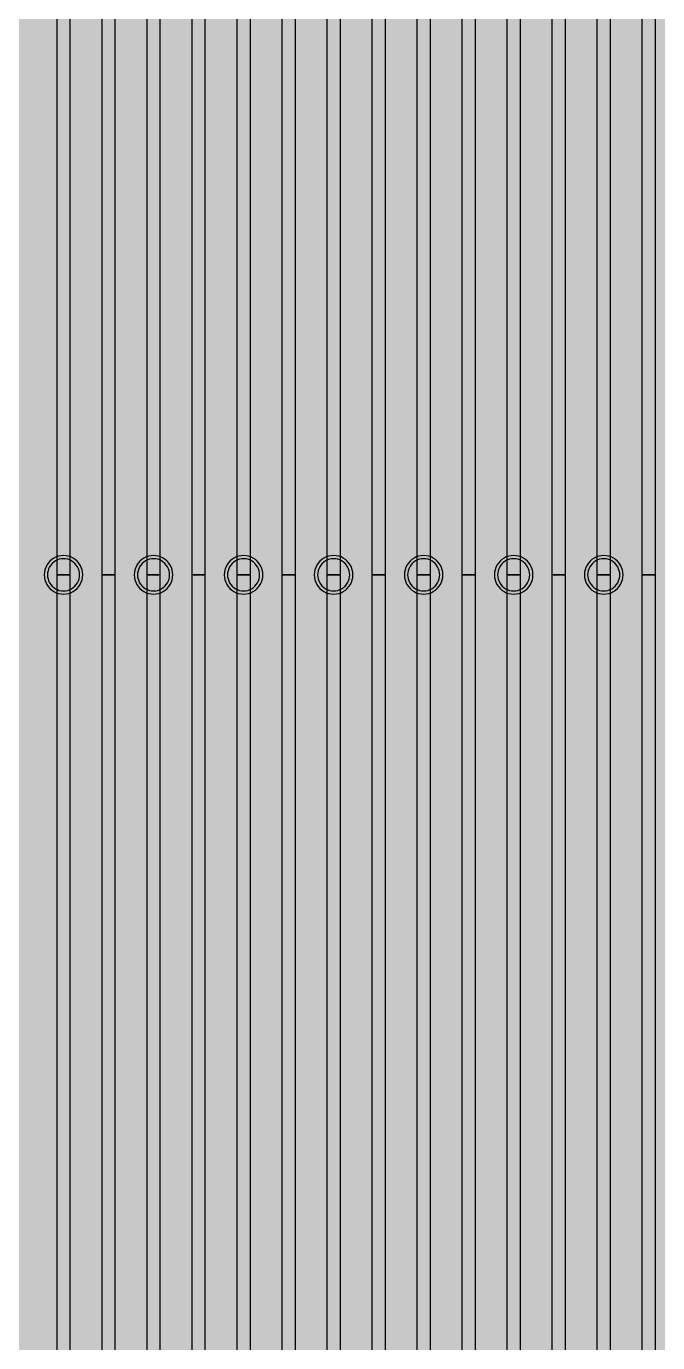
# Model space of a CAD drawing. Header units: metres. Extents: x -7231 to 10969, y -37556 to 1873.
# Drawn here: x 2657.7 to 2755.9, y -16751.3 to -16546.6 of the extents above; entities that cross this region are included whole.
import ezdxf

# ---------------------------------------------------------------- set-up
doc = ezdxf.new("R2010")
doc.units = ezdxf.units.M
for name, color, linetype in [('Metal1', 4, 'CONTINUOUS'), ('Metal2', 3, 'CONTINUOUS'), ('Polyimide', 7, 'CONTINUOUS')]:
    doc.layers.add(name, color=color, linetype=linetype)

msp = doc.modelspace()

# ---------------------------------------------------------------- hatches: boundary and pattern name
at = {"layer": 'Polyimide'}
msp.add_hatch(color=7, dxfattribs=at).paths.add_polyline_path([(4065.69, -468), (4066.67, -501.99), (4068.51, -535.99), (4071.41, -569.99), (4075.54, -603.99), (4081.04, -637.99), (4088.01, -671.99), (4096.52, -705.98), (4106.62, -739.98), (4118.33, -773.98), (4131.63, -807.98), (4146.49, -841.98), (4162.87, -875.98), (4180.68, -909.97), (4199.83, -943.97), (4220.22, -977.97), (4241.73, -1011.97), (4264.21, -1045.97), (4287.52, -1079.96), (4311.51, -1113.96), (4336.01, -1147.96), (4360.86, -1181.96), (4385.88, -1215.96), (4410.89, -1249.96), (4435.74, -1283.95), (4460.24, -1317.95), (4484.23, -1351.95), (4507.54, -1385.95), (4530.02, -1419.95), (4551.53, -1453.94), (4571.92, -1487.94), (4591.07, -1521.94), (4608.88, -1555.94), (4625.26, -1589.94), (4640.12, -1623.94), (4653.42, -1657.93), (4665.13, -1691.93), (4675.23, -1725.93), (4683.74, -1759.93), (4690.71, -1793.93), (4696.21, -1827.93), (4700.34, -1861.92), (4703.24, -1895.92), (4705.08, -1929.92), (4706.06, -1963.92), (4706.44, -1997.92), (4706.5, -2031.91), (4706.5, -4793.02), (4709.95, -4838.39), (4720.22, -4882.71), (4737.08, -4924.98), (4760.13, -4964.2), (4788.85, -4999.49), (4822.58, -5030.03), (4860.53, -5055.12), (4901.85, -5074.18), (4901.85, -5074.18), (4970.68, -5105.23), (5034.7, -5145.26), (5092.76, -5193.54), (5143.8, -5249.19), (5186.89, -5311.2), (5221.24, -5378.44), (5246.23, -5449.69), (5261.41, -5523.66), (5266.5, -5599), (5261.41, -5674.34), (5246.23, -5748.31), (5221.24, -5819.56), (5186.89, -5886.8), (5143.8, -5948.81), (5092.76, -6004.46), (5034.7, -6052.74), (4970.68, -6092.77), (4901.85, -6123.82), (4860.53, -6142.88), (4822.58, -6167.97), (4788.85, -6198.51), (4760.13, -6233.8), (4737.08, -6273.02), (4720.22, -6315.29), (4709.95, -6359.61), (4706.5, -6404.98), (4706.5, -9221.52), (4709.95, -9266.88), (4720.22, -9311.21), (4737.08, -9353.47), (4760.13, -9392.7), (4788.85, -9427.98), (4822.58, -9458.52), (4860.53, -9483.61), (4901.85, -9502.67), (4970.68, -9533.72), (5034.7, -9573.75), (5092.76, -9622.03), (5143.8, -9677.68), (5186.89, -9739.69), (5221.24, -9806.94), (5246.23, -9878.19), (5261.41, -9952.16), (5266.5, -10027.49), (5261.41, -10102.83), (5246.23, -10176.8), (5221.24, -10248.05), (5186.89, -10315.3), (5143.8, -10377.31), (5092.76, -10432.96), (5034.7, -10481.24), (4970.68, -10521.27), (4901.85, -10552.32), (4860.53, -10571.38), (4822.58, -10596.46), (4788.85, -10627), (4760.13, -10662.29), (4737.08, -10701.52), (4720.22, -10743.78), (4709.95, -10788.1), (4706.5, -10833.47), (4706.5, -13650.01), (4709.95, -13695.38), (4720.22, -13739.7), (4737.08, -13781.96), (4760.13, -13821.19), (4788.85, -13856.48), (4822.58, -13887.02), (4860.53, -13912.11), (4901.85, -13931.17), (4970.68, -13962.22), (5034.7, -14002.25), (5092.76, -14050.53), (5143.8, -14106.18), (5186.89, -14168.19), (5221.24, -14235.43), (5246.23, -14306.68), (5261.41, -14380.65), (5266.5, -14455.99), (5261.41, -14531.33), (5246.23, -14605.29), (5221.24, -14676.55), (5186.89, -14743.79), (5143.8, -14805.8), (5092.76, -14861.45), (5034.7, -14909.73), (4970.68, -14949.76), (4901.85, -14980.81), (4860.53, -14999.87), (4822.58, -15024.96), (4788.85, -15055.5), (4760.13, -15090.79), (4737.08, -15130.01), (4720.22, -15172.27), (4709.95, -15216.6), (4706.5, -15261.97), (4706.5, -15455.99), (4720.95, -15750.04), (4764.14, -16041.26), (4835.68, -16326.84), (4934.86, -16604.04), (5060.74, -16870.18), (5212.09, -17122.7), (5387.47, -17359.17), (5585.18, -17577.31), (5803.32, -17775.02), (6039.79, -17950.4), (6292.31, -18101.75), (6558.45, -18227.63), (6835.65, -18326.81), (7121.23, -18398.34), (7412.45, -18441.54), (7706.5, -18455.99), (9969.01, -18455.99), (10047.42, -18459.84), (10125.08, -18471.36), (10201.23, -18490.44), (10275.15, -18516.89), (10346.12, -18550.45), (10413.46, -18590.81), (10476.52, -18637.58), (10534.69, -18690.3), (10587.41, -18748.47), (10634.18, -18811.53), (10674.54, -18878.87), (10708.11, -18949.84), (10734.56, -19023.76), (10753.63, -19099.92), (10765.15, -19177.58), (10769.01, -19255.99), (10769.01, -20895.8), (10730.24, -20951.41), (10694.6, -21009.08), (10662.21, -21068.63), (10633.17, -21129.89), (10607.55, -21192.66), (10585.45, -21256.74), (10566.93, -21321.96), (10552.05, -21388.09), (10540.84, -21454.95), (10533.35, -21522.33), (10529.6, -21590.02), (10529.6, -21657.81), (10533.35, -21725.5), (10540.84, -21792.87), (10552.05, -21859.73), (10566.93, -21925.87), (10585.45, -21991.08), (10607.55, -22055.17), (10633.17, -22117.94), (10662.21, -22179.19), (10694.6, -22238.74), (10730.24, -22296.41), (10769.01, -22352.03), (10769.01, -32454.24), (10728.74, -32510.49), (10691.72, -32568.92), (10658.05, -32629.35), (10627.85, -32691.58), (10601.2, -32755.42), (10578.21, -32820.67), (10558.93, -32887.1), (10543.44, -32954.52), (10531.77, -33022.71), (10523.97, -33091.44), (10520.07, -33160.51), (10520.07, -33229.69), (10523.97, -33298.75), (10531.77, -33367.49), (10543.44, -33435.67), (10558.93, -33503.09), (10578.21, -33569.53), (10601.2, -33634.77), (10627.85, -33698.61), (10658.05, -33760.85), (10691.72, -33821.28), (10728.74, -33879.71), (10769.01, -33935.96), (10769.01, -36556), (10765.15, -36634.41), (10753.63, -36712.07), (10734.56, -36788.23), (10708.11, -36862.15), (10674.54, -36933.12), (10634.18, -37000.46), (10587.41, -37063.51), (10534.69, -37121.69), (10476.52, -37174.41), (10413.46, -37221.18), (10346.12, -37261.54), (10275.15, -37295.1), (10201.23, -37321.55), (10125.08, -37340.63), (10047.42, -37352.15), (9969.01, -37356), (-6231.01, -37356), (-6309.42, -37352.15), (-6387.08, -37340.63), (-6463.23, -37321.55), (-6537.15, -37295.1), (-6608.12, -37261.54), (-6675.46, -37221.18), (-6738.52, -37174.41), (-6796.69, -37121.69), (-6849.41, -37063.51), (-6896.18, -37000.46), (-6936.54, -36933.12), (-6970.11, -36862.15), (-6996.56, -36788.23), (-7015.63, -36712.07), (-7027.15, -36634.41), (-7031.01, -36556), (-7031.01, -33936), (-6990.74, -33879.75), (-6953.7, -33821.31), (-6920.03, -33760.88), (-6889.82, -33698.64), (-6863.18, -33634.8), (-6840.18, -33569.55), (-6820.9, -33503.11), (-6805.4, -33435.69), (-6793.74, -33367.49), (-6785.94, -33298.75), (-6782.03, -33229.68), (-6782.03, -33160.5), (-6785.94, -33091.43), (-6793.74, -33022.69), (-6805.4, -32954.5), (-6820.9, -32887.07), (-6840.18, -32820.63), (-6863.18, -32755.39), (-6889.82, -32691.54), (-6920.03, -32629.3), (-6953.7, -32568.87), (-6990.74, -32510.43), (-7031.01, -32454.18), (-7031.01, -22364.83), (-6990.74, -22308.58), (-6953.7, -22250.14), (-6920.03, -22189.71), (-6889.82, -22127.47), (-6863.18, -22063.62), (-6840.18, -21998.38), (-6820.9, -21931.94), (-6805.4, -21864.51), (-6793.74, -21796.32), (-6785.94, -21727.58), (-6782.03, -21658.51), (-6782.03, -21589.33), (-6785.94, -21520.26), (-6793.74, -21451.52), (-6805.4, -21383.32), (-6820.9, -21315.9), (-6840.18, -21249.46), (-6863.18, -21184.21), (-6889.82, -21120.37), (-6920.03, -21058.13), (-6953.7, -20997.7), (-6990.74, -20939.26), (-7031.01, -20883.01), (-7031.01, -19255.99), (-7027.15, -19177.58), (-7015.63, -19099.92), (-6996.56, -19023.76), (-6970.11, -18949.84), (-6936.54, -18878.87), (-6896.18, -18811.53), (-6849.41, -18748.47), (-6796.69, -18690.3), (-6738.52, -18637.58), (-6675.46, -18590.81), (-6608.12, -18550.45), (-6537.15, -18516.89), (-6463.23, -18490.44), (-6387.08, -18471.36), (-6309.42, -18459.84), (-6231.01, -18455.99), (-3968.5, -18455.99), (-3674.45, -18441.54), (-3383.23, -18398.34), (-3097.65, -18326.81), (-2820.45, -18227.63), (-2554.31, -18101.75), (-2301.79, -17950.4), (-2065.32, -17775.02), (-1847.18, -17577.31), (-1649.47, -17359.17), (-1474.09, -17122.7), (-1322.74, -16870.18), (-1196.86, -16604.04), (-1097.68, -16326.84), (-1026.14, -16041.26), (-982.95, -15750.04), (-968.5, -15455.99), (-968.5, -15261.97), (-971.95, -15216.6), (-982.22, -15172.27), (-999.08, -15130.01), (-1022.13, -15090.79), (-1050.85, -15055.5), (-1084.58, -15024.96), (-1122.53, -14999.87), (-1163.85, -14980.81), (-1232.68, -14949.76), (-1296.7, -14909.73), (-1354.76, -14861.45), (-1405.8, -14805.8), (-1448.89, -14743.79), (-1483.24, -14676.55), (-1508.23, -14605.29), (-1523.41, -14531.33), (-1528.5, -14455.99), (-1523.41, -14380.65), (-1508.23, -14306.68), (-1483.24, -14235.43), (-1448.89, -14168.19), (-1405.8, -14106.18), (-1354.76, -14050.53), (-1296.7, -14002.25), (-1232.68, -13962.22), (-1163.85, -13931.17), (-1122.53, -13912.11), (-1084.58, -13887.02), (-1050.85, -13856.48), (-1022.13, -13821.19), (-999.08, -13781.96), (-982.22, -13739.7), (-971.95, -13695.38), (-968.5, -13650.01), (-968.5, -12309.64), (-971.95, -12264.27), (-982.22, -12219.94), (-999.08, -12177.68), (-1022.13, -12138.46), (-1050.85, -12103.17), (-1084.58, -12072.63), (-1122.53, -12047.54), (-1163.85, -12028.48), (-1232.68, -11997.43), (-1296.7, -11957.4), (-1354.76, -11909.12), (-1405.8, -11853.47), (-1448.89, -11791.46), (-1483.24, -11724.22), (-1508.23, -11652.96), (-1523.41, -11579), (-1528.5, -11503.66), (-1523.41, -11428.32), (-1508.23, -11354.35), (-1483.24, -11283.1), (-1448.89, -11215.86), (-1405.8, -11153.85), (-1354.76, -11098.2), (-1296.7, -11049.92), (-1232.68, -11009.89), (-1163.85, -10978.84), (-1122.53, -10959.78), (-1084.58, -10934.69), (-1050.85, -10904.15), (-1022.13, -10868.86), (-999.08, -10829.63), (-982.22, -10787.37), (-971.95, -10743.05), (-968.5, -10697.68), (-968.5, -9357.31), (-971.95, -9311.94), (-982.22, -9267.62), (-999.08, -9225.35), (-1022.13, -9186.13), (-1050.85, -9150.84), (-1084.58, -9120.3), (-1122.53, -9095.21), (-1163.85, -9076.15), (-1163.85, -9076.15), (-1232.68, -9045.1), (-1296.7, -9005.07), (-1354.76, -8956.79), (-1405.8, -8901.14), (-1448.89, -8839.13), (-1483.24, -8771.89), (-1508.23, -8700.64), (-1523.41, -8626.67), (-1528.5, -8551.33), (-1523.41, -8475.99), (-1508.23, -8402.02), (-1483.24, -8330.77), (-1448.89, -8263.53), (-1405.8, -8201.52), (-1354.76, -8145.87), (-1296.7, -8097.59), (-1232.68, -8057.56), (-1163.85, -8026.51), (-1163.85, -8026.51), (-1122.53, -8007.45), (-1084.58, -7982.36), (-1050.85, -7951.82), (-1022.13, -7916.53), (-999.08, -7877.31), (-982.22, -7835.04), (-971.95, -7790.72), (-968.5, -7745.35), (-968.5, -6404.98), (-971.95, -6359.61), (-982.22, -6315.29), (-999.08, -6273.02), (-1022.13, -6233.8), (-1050.85, -6198.51), (-1084.58, -6167.97), (-1122.53, -6142.88), (-1163.85, -6123.82), (-1163.85, -6123.82), (-1232.68, -6092.77), (-1296.7, -6052.74), (-1354.76, -6004.46), (-1405.8, -5948.81), (-1448.89, -5886.8), (-1483.24, -5819.56), (-1508.23, -5748.31), (-1523.41, -5674.34), (-1528.5, -5599), (-1523.41, -5523.66), (-1508.23, -5449.69), (-1483.24, -5378.44), (-1448.89, -5311.2), (-1405.8, -5249.19), (-1354.76, -5193.54), (-1296.7, -5145.26), (-1232.68, -5105.23), (-1163.85, -5074.18), (-1163.85, -5074.18), (-1122.53, -5055.12), (-1084.58, -5030.03), (-1050.85, -4999.49), (-1022.13, -4964.2), (-999.08, -4924.98), (-982.22, -4882.71), (-971.95, -4838.39), (-968.5, -4793.02), (-968.5, -2031.91), (-968.44, -1997.92), (-968.06, -1963.92), (-967.05, -1929.92), (-965.18, -1895.92), (-962.22, -1861.92), (-958.01, -1827.93), (-952.41, -1793.93), (-945.31, -1759.93), (-936.64, -1725.93), (-926.35, -1691.93), (-914.43, -1657.93), (-900.88, -1623.94), (-885.74, -1589.94), (-869.05, -1555.94), (-850.91, -1521.94), (-831.4, -1487.94), (-810.63, -1453.94), (-788.72, -1419.95), (-765.82, -1385.95), (-742.07, -1351.95), (-717.63, -1317.95), (-692.67, -1283.95), (-667.36, -1249.96), (-641.88, -1215.96), (-616.39, -1181.96), (-591.08, -1147.96), (-566.12, -1113.96), (-541.68, -1079.96), (-517.93, -1045.97), (-495.03, -1011.97), (-473.12, -977.97), (-452.35, -943.97), (-432.84, -909.97), (-414.7, -875.98), (-398.01, -841.98), (-382.87, -807.98), (-369.32, -773.98), (-357.4, -739.98), (-347.11, -705.98), (-338.44, -671.99), (-331.34, -637.99), (-325.74, -603.99), (-321.53, -569.99), (-318.57, -535.99), (-316.7, -501.99), (-315.69, -468), (-315.31, -434), (-315.25, -400), (-315.25, 401), (-315.25, 451), (-315.25, 1644), (-270.25, 1644), (-270.03, 1637.13), (-269.35, 1630.29), (-268.23, 1623.52), (-266.67, 1616.82), (-264.68, 1610.25), (-262.26, 1603.82), (-259.42, 1597.56), (-256.18, 1591.5), (-252.55, 1585.67), (-248.55, 1580.08), (-244.19, 1574.77), (-239.5, 1569.75), (-234.48, 1565.06), (-229.17, 1560.7), (-223.58, 1556.7), (-217.75, 1553.07), (-211.69, 1549.83), (-205.43, 1546.99), (-199, 1544.57), (-192.43, 1542.58), (-185.73, 1541.02), (-178.96, 1539.9), (-172.12, 1539.22), (-165.25, 1539), (-158.38, 1539.22), (-151.54, 1539.9), (-144.77, 1541.02), (-138.07, 1542.58), (-131.5, 1544.57), (-125.07, 1546.99), (-118.81, 1549.83), (-112.75, 1553.07), (-106.92, 1556.7), (-101.33, 1560.7), (-96.02, 1565.06), (-91, 1569.75), (-86.31, 1574.77), (-81.95, 1580.08), (-77.95, 1585.67), (-74.32, 1591.5), (-71.08, 1597.56), (-68.24, 1603.82), (-65.82, 1610.25), (-63.83, 1616.82), (-62.27, 1623.52), (-61.15, 1630.29), (-60.47, 1637.13), (-60.25, 1644), (1853, 1644), (1853, 1573), (3815.25, 1573), (3815.46, 1579.54), (3816.11, 1586.05), (3817.17, 1592.51), (3818.66, 1598.88), (3820.56, 1605.14), (3822.86, 1611.27), (3825.56, 1617.23), (3828.65, 1623), (3832.1, 1628.56), (3835.91, 1633.88), (3840.07, 1638.93), (3844.54, 1643.71), (3849.32, 1648.18), (3854.37, 1652.34), (3859.69, 1656.15), (3865.25, 1659.6), (3871.02, 1662.69), (3876.98, 1665.39), (3883.11, 1667.69), (3889.37, 1669.59), (3895.74, 1671.08), (3902.2, 1672.14), (3908.71, 1672.79), (3915.25, 1673), (3921.79, 1672.79), (3928.3, 1672.14), (3934.76, 1671.08), (3941.13, 1669.59), (3947.39, 1667.69), (3953.52, 1665.39), (3959.48, 1662.69), (3965.25, 1659.6), (3970.81, 1656.15), (3976.13, 1652.34), (3981.18, 1648.18), (3985.96, 1643.71), (3990.43, 1638.93), (3994.59, 1633.88), (3998.4, 1628.56), (4001.85, 1623), (4004.94, 1617.23), (4007.64, 1611.27), (4009.94, 1605.14), (4011.84, 1598.88), (4013.33, 1592.51), (4014.39, 1586.05), (4015.04, 1579.54), (4015.25, 1573), (4065.25, 1573), (4065.25, 451), (4065.25, 401), (4065.25, -400), (4065.31, -434), (4065.69, -468)])

# ---------------------------------------------------------------- linework, layer by layer
at = {"layer": 'Metal1'}
for points in [[(2664.5, -2031.79), (2664.5, -16631.91), (2662.5, -16631.91), (2662.5, -2032.04)], [(2671.5, -2031.79), (2671.5, -16631.91), (2669.5, -16631.91), (2669.5, -2032.04)], [(2678.5, -2031.79), (2678.5, -16631.91), (2676.5, -16631.91), (2676.5, -2032.04)], [(2685.5, -2031.79), (2685.5, -16631.91), (2683.5, -16631.91), (2683.5, -2032.04)], [(2692.5, -2031.79), (2692.5, -16631.91), (2690.5, -16631.91), (2690.5, -2032.04)], [(2699.5, -2031.79), (2699.5, -16631.91), (2697.5, -16631.91), (2697.5, -2032.04)], [(2706.5, -2031.79), (2706.5, -16631.91), (2704.5, -16631.91), (2704.5, -2032.04)], [(2713.5, -2031.79), (2713.5, -16631.91), (2711.5, -16631.91), (2711.5, -2032.04)], [(2720.5, -2031.79), (2720.5, -16631.91), (2718.5, -16631.91), (2718.5, -2032.04)], [(2727.5, -2031.79), (2727.5, -16631.91), (2725.5, -16631.91), (2725.5, -2032.04)], [(2734.5, -2031.79), (2734.5, -16631.91), (2732.5, -16631.91), (2732.5, -2032.04)], [(2741.5, -2031.78), (2741.5, -16631.91), (2739.5, -16631.91), (2739.5, -2032.04)], [(2748.5, -2031.78), (2748.5, -16631.91), (2746.5, -16631.91), (2746.5, -2032.05)], [(2755.5, -2031.78), (2755.5, -16631.91), (2753.5, -16631.91), (2753.5, -2032.05)], [(2618.6, -17789.11), (2625.88, -17766.61), (2633.16, -17744.11), (2640.44, -17721.61), (2647.71, -17699.11), (2654.99, -17676.61), (2662.27, -17654.11), (2666.61, -17640.68), (2669.5, -17622.38), (2669.5, -16631.91), (2671.5, -16631.91), (2671.5, -17622.53), (2668.56, -17641.15), (2664.17, -17654.72), (2656.89, -17677.22), (2649.62, -17699.72), (2642.34, -17722.23), (2635.06, -17744.73), (2627.78, -17767.23), (2620.5, -17789.73)], [(2631.71, -17789.11), (2639.12, -17766.61), (2646.52, -17744.11), (2653.93, -17721.6), (2661.33, -17699.1), (2668.74, -17676.6), (2676.14, -17654.1), (2680.56, -17640.68), (2683.5, -17622.36), (2683.5, -16631.91), (2685.5, -16631.91), (2685.5, -17622.52), (2682.51, -17641.15), (2678.04, -17654.73), (2670.64, -17677.23), (2663.23, -17699.73), (2655.83, -17722.23), (2648.42, -17744.73), (2641.02, -17767.23), (2633.61, -17789.73)], [(2644.82, -17789.1), (2652.36, -17766.6), (2659.89, -17744.1), (2667.42, -17721.6), (2674.95, -17699.1), (2682.49, -17676.6), (2690.02, -17654.1), (2694.51, -17640.67), (2697.5, -17622.34), (2697.5, -16631.91), (2699.5, -16631.91), (2699.5, -17622.5), (2696.46, -17641.16), (2691.92, -17654.73), (2684.38, -17677.23), (2676.85, -17699.73), (2669.32, -17722.23), (2661.79, -17744.74), (2654.25, -17767.24), (2646.72, -17789.74)], [(2657.94, -17789.1), (2665.6, -17766.6), (2673.25, -17744.1), (2680.91, -17721.6), (2688.57, -17699.09), (2696.23, -17676.59), (2703.89, -17654.09), (2708.46, -17640.67), (2711.5, -17622.32), (2711.5, -16631.91), (2713.5, -16631.91), (2713.5, -17622.49), (2710.41, -17641.16), (2705.79, -17654.74), (2698.13, -17677.24), (2690.47, -17699.74), (2682.81, -17722.24), (2675.15, -17744.74), (2667.49, -17767.24), (2659.83, -17789.74)], [(2671.05, -17789.09), (2678.83, -17766.59), (2686.62, -17744.09), (2694.41, -17721.59), (2702.19, -17699.09), (2709.98, -17676.59), (2717.77, -17654.09), (2722.41, -17640.67), (2725.5, -17622.31), (2725.5, -16631.91), (2727.5, -16631.91), (2727.5, -17622.47), (2724.36, -17641.16), (2719.66, -17654.74), (2711.87, -17677.24), (2704.08, -17699.74), (2696.3, -17722.24), (2688.51, -17744.75), (2680.72, -17767.25), (2672.94, -17789.75)], [(2684.16, -17789.09), (2692.07, -17766.59), (2699.99, -17744.09), (2707.9, -17721.59), (2715.81, -17699.08), (2723.73, -17676.58), (2731.64, -17654.08), (2736.36, -17640.66), (2739.5, -17622.29), (2739.5, -16631.91), (2741.5, -16631.91), (2741.5, -17622.46), (2738.31, -17641.17), (2733.53, -17654.75), (2725.62, -17677.25), (2717.7, -17699.75), (2709.79, -17722.25), (2701.87, -17744.75), (2693.96, -17767.25), (2686.05, -17789.75)], [(2697.27, -17789.08), (2705.31, -17766.58), (2713.35, -17744.08), (2721.39, -17721.58), (2729.44, -17699.08), (2737.48, -17676.58), (2745.52, -17654.08), (2750.31, -17640.66), (2753.5, -17622.27), (2753.5, -16631.91), (2755.5, -16631.91), (2755.5, -17622.44), (2752.25, -17641.17), (2747.4, -17654.75), (2739.36, -17677.25), (2731.32, -17699.75), (2723.28, -17722.25), (2715.24, -17744.75), (2707.2, -17767.26), (2699.15, -17789.76)]]:
    msp.add_lwpolyline(points, dxfattribs=at)
for points in [[(2666.5, -16631.91), (2666.47, -16631.52), (2666.4, -16631.14), (2666.27, -16630.77), (2666.1, -16630.41), (2665.88, -16630.09), (2665.62, -16629.79), (2665.33, -16629.53), (2665, -16629.32), (2664.65, -16629.14), (2664.28, -16629.02), (2663.89, -16628.94), (2663.5, -16628.91), (2663.11, -16628.94), (2662.72, -16629.02), (2662.35, -16629.14), (2662, -16629.32), (2661.67, -16629.53), (2661.38, -16629.79), (2661.12, -16630.09), (2660.9, -16630.41), (2660.73, -16630.77), (2660.6, -16631.14), (2660.53, -16631.52), (2660.5, -16631.91), (2660.53, -16632.31), (2660.6, -16632.69), (2660.73, -16633.06), (2660.9, -16633.41), (2661.12, -16633.74), (2661.38, -16634.04), (2661.67, -16634.29), (2662, -16634.51), (2662.35, -16634.69), (2662.72, -16634.81), (2663.11, -16634.89), (2663.5, -16634.91), (2663.89, -16634.89), (2664.28, -16634.81), (2664.65, -16634.69), (2665, -16634.51), (2665.33, -16634.29), (2665.62, -16634.04), (2665.88, -16633.74), (2666.1, -16633.41), (2666.27, -16633.06), (2666.4, -16632.69), (2666.47, -16632.31), (2666.5, -16631.91)], [(2680.5, -16631.91), (2680.47, -16631.52), (2680.4, -16631.14), (2680.27, -16630.77), (2680.1, -16630.41), (2679.88, -16630.09), (2679.62, -16629.79), (2679.33, -16629.53), (2679, -16629.32), (2678.65, -16629.14), (2678.28, -16629.02), (2677.89, -16628.94), (2677.5, -16628.91), (2677.11, -16628.94), (2676.72, -16629.02), (2676.35, -16629.14), (2676, -16629.32), (2675.67, -16629.53), (2675.38, -16629.79), (2675.12, -16630.09), (2674.9, -16630.41), (2674.73, -16630.77), (2674.6, -16631.14), (2674.53, -16631.52), (2674.5, -16631.91), (2674.53, -16632.31), (2674.6, -16632.69), (2674.73, -16633.06), (2674.9, -16633.41), (2675.12, -16633.74), (2675.38, -16634.04), (2675.67, -16634.29), (2676, -16634.51), (2676.35, -16634.69), (2676.72, -16634.81), (2677.11, -16634.89), (2677.5, -16634.91), (2677.89, -16634.89), (2678.28, -16634.81), (2678.65, -16634.69), (2679, -16634.51), (2679.33, -16634.29), (2679.62, -16634.04), (2679.88, -16633.74), (2680.1, -16633.41), (2680.27, -16633.06), (2680.4, -16632.69), (2680.47, -16632.31), (2680.5, -16631.91)], [(2694.5, -16631.91), (2694.47, -16631.52), (2694.4, -16631.14), (2694.27, -16630.77), (2694.1, -16630.41), (2693.88, -16630.09), (2693.62, -16629.79), (2693.33, -16629.53), (2693, -16629.32), (2692.65, -16629.14), (2692.28, -16629.02), (2691.89, -16628.94), (2691.5, -16628.91), (2691.11, -16628.94), (2690.72, -16629.02), (2690.35, -16629.14), (2690, -16629.32), (2689.67, -16629.53), (2689.38, -16629.79), (2689.12, -16630.09), (2688.9, -16630.41), (2688.73, -16630.77), (2688.6, -16631.14), (2688.53, -16631.52), (2688.5, -16631.91), (2688.53, -16632.31), (2688.6, -16632.69), (2688.73, -16633.06), (2688.9, -16633.41), (2689.12, -16633.74), (2689.38, -16634.04), (2689.67, -16634.29), (2690, -16634.51), (2690.35, -16634.69), (2690.72, -16634.81), (2691.11, -16634.89), (2691.5, -16634.91), (2691.89, -16634.89), (2692.28, -16634.81), (2692.65, -16634.69), (2693, -16634.51), (2693.33, -16634.29), (2693.62, -16634.04), (2693.88, -16633.74), (2694.1, -16633.41), (2694.27, -16633.06), (2694.4, -16632.69), (2694.47, -16632.31), (2694.5, -16631.91)], [(2708.5, -16631.91), (2708.47, -16631.52), (2708.4, -16631.14), (2708.27, -16630.77), (2708.1, -16630.41), (2707.88, -16630.09), (2707.62, -16629.79), (2707.33, -16629.53), (2707, -16629.32), (2706.65, -16629.14), (2706.28, -16629.02), (2705.89, -16628.94), (2705.5, -16628.91), (2705.11, -16628.94), (2704.72, -16629.02), (2704.35, -16629.14), (2704, -16629.32), (2703.67, -16629.53), (2703.38, -16629.79), (2703.12, -16630.09), (2702.9, -16630.41), (2702.73, -16630.77), (2702.6, -16631.14), (2702.53, -16631.52), (2702.5, -16631.91), (2702.53, -16632.31), (2702.6, -16632.69), (2702.73, -16633.06), (2702.9, -16633.41), (2703.12, -16633.74), (2703.38, -16634.04), (2703.67, -16634.29), (2704, -16634.51), (2704.35, -16634.69), (2704.72, -16634.81), (2705.11, -16634.89), (2705.5, -16634.91), (2705.89, -16634.89), (2706.28, -16634.81), (2706.65, -16634.69), (2707, -16634.51), (2707.33, -16634.29), (2707.62, -16634.04), (2707.88, -16633.74), (2708.1, -16633.41), (2708.27, -16633.06), (2708.4, -16632.69), (2708.47, -16632.31), (2708.5, -16631.91)], [(2722.5, -16631.91), (2722.47, -16631.52), (2722.4, -16631.14), (2722.27, -16630.77), (2722.1, -16630.41), (2721.88, -16630.09), (2721.62, -16629.79), (2721.33, -16629.53), (2721, -16629.32), (2720.65, -16629.14), (2720.28, -16629.02), (2719.89, -16628.94), (2719.5, -16628.91), (2719.11, -16628.94), (2718.72, -16629.02), (2718.35, -16629.14), (2718, -16629.32), (2717.67, -16629.53), (2717.38, -16629.79), (2717.12, -16630.09), (2716.9, -16630.41), (2716.73, -16630.77), (2716.6, -16631.14), (2716.53, -16631.52), (2716.5, -16631.91), (2716.53, -16632.31), (2716.6, -16632.69), (2716.73, -16633.06), (2716.9, -16633.41), (2717.12, -16633.74), (2717.38, -16634.04), (2717.67, -16634.29), (2718, -16634.51), (2718.35, -16634.69), (2718.72, -16634.81), (2719.11, -16634.89), (2719.5, -16634.91), (2719.89, -16634.89), (2720.28, -16634.81), (2720.65, -16634.69), (2721, -16634.51), (2721.33, -16634.29), (2721.62, -16634.04), (2721.88, -16633.74), (2722.1, -16633.41), (2722.27, -16633.06), (2722.4, -16632.69), (2722.47, -16632.31), (2722.5, -16631.91)], [(2736.5, -16631.91), (2736.47, -16631.52), (2736.4, -16631.14), (2736.27, -16630.77), (2736.1, -16630.41), (2735.88, -16630.09), (2735.62, -16629.79), (2735.33, -16629.53), (2735, -16629.32), (2734.65, -16629.14), (2734.28, -16629.02), (2733.89, -16628.94), (2733.5, -16628.91), (2733.11, -16628.94), (2732.72, -16629.02), (2732.35, -16629.14), (2732, -16629.32), (2731.67, -16629.53), (2731.38, -16629.79), (2731.12, -16630.09), (2730.9, -16630.41), (2730.73, -16630.77), (2730.6, -16631.14), (2730.53, -16631.52), (2730.5, -16631.91), (2730.53, -16632.31), (2730.6, -16632.69), (2730.73, -16633.06), (2730.9, -16633.41), (2731.12, -16633.74), (2731.38, -16634.04), (2731.67, -16634.29), (2732, -16634.51), (2732.35, -16634.69), (2732.72, -16634.81), (2733.11, -16634.89), (2733.5, -16634.91), (2733.89, -16634.89), (2734.28, -16634.81), (2734.65, -16634.69), (2735, -16634.51), (2735.33, -16634.29), (2735.62, -16634.04), (2735.88, -16633.74), (2736.1, -16633.41), (2736.27, -16633.06), (2736.4, -16632.69), (2736.47, -16632.31), (2736.5, -16631.91)], [(2750.5, -16631.91), (2750.47, -16631.52), (2750.4, -16631.14), (2750.27, -16630.77), (2750.1, -16630.41), (2749.88, -16630.09), (2749.62, -16629.79), (2749.33, -16629.53), (2749, -16629.32), (2748.65, -16629.14), (2748.28, -16629.02), (2747.89, -16628.94), (2747.5, -16628.91), (2747.11, -16628.94), (2746.72, -16629.02), (2746.35, -16629.14), (2746, -16629.32), (2745.67, -16629.53), (2745.38, -16629.79), (2745.12, -16630.09), (2744.9, -16630.41), (2744.73, -16630.77), (2744.6, -16631.14), (2744.53, -16631.52), (2744.5, -16631.91), (2744.53, -16632.31), (2744.6, -16632.69), (2744.73, -16633.06), (2744.9, -16633.41), (2745.12, -16633.74), (2745.38, -16634.04), (2745.67, -16634.29), (2746, -16634.51), (2746.35, -16634.69), (2746.72, -16634.81), (2747.11, -16634.89), (2747.5, -16634.91), (2747.89, -16634.89), (2748.28, -16634.81), (2748.65, -16634.69), (2749, -16634.51), (2749.33, -16634.29), (2749.62, -16634.04), (2749.88, -16633.74), (2750.1, -16633.41), (2750.27, -16633.06), (2750.4, -16632.69), (2750.47, -16632.31), (2750.5, -16631.91)]]:
    msp.add_lwpolyline(points, close=True, dxfattribs=at)
at = {"layer": 'Metal2'}
for points in [[(2666.5, -16631.91), (2666.47, -16631.52), (2666.4, -16631.14), (2666.27, -16630.77), (2666.1, -16630.41), (2665.88, -16630.09), (2665.62, -16629.79), (2665.33, -16629.53), (2665, -16629.32), (2664.65, -16629.14), (2664.28, -16629.02), (2663.89, -16628.94), (2663.5, -16628.91), (2663.11, -16628.94), (2662.72, -16629.02), (2662.35, -16629.14), (2662, -16629.32), (2661.67, -16629.53), (2661.38, -16629.79), (2661.12, -16630.09), (2660.9, -16630.41), (2660.73, -16630.77), (2660.6, -16631.14), (2660.53, -16631.52), (2660.5, -16631.91), (2660.53, -16632.31), (2660.6, -16632.69), (2660.73, -16633.06), (2660.9, -16633.41), (2661.12, -16633.74), (2661.38, -16634.04), (2661.67, -16634.29), (2662, -16634.51), (2662.35, -16634.69), (2662.72, -16634.81), (2663.11, -16634.89), (2663.5, -16634.91), (2663.89, -16634.89), (2664.28, -16634.81), (2664.65, -16634.69), (2665, -16634.51), (2665.33, -16634.29), (2665.62, -16634.04), (2665.88, -16633.74), (2666.1, -16633.41), (2666.27, -16633.06), (2666.4, -16632.69), (2666.47, -16632.31), (2666.5, -16631.91)], [(2680.5, -16631.91), (2680.47, -16631.52), (2680.4, -16631.14), (2680.27, -16630.77), (2680.1, -16630.41), (2679.88, -16630.09), (2679.62, -16629.79), (2679.33, -16629.53), (2679, -16629.32), (2678.65, -16629.14), (2678.28, -16629.02), (2677.89, -16628.94), (2677.5, -16628.91), (2677.11, -16628.94), (2676.72, -16629.02), (2676.35, -16629.14), (2676, -16629.32), (2675.67, -16629.53), (2675.38, -16629.79), (2675.12, -16630.09), (2674.9, -16630.41), (2674.73, -16630.77), (2674.6, -16631.14), (2674.53, -16631.52), (2674.5, -16631.91), (2674.53, -16632.31), (2674.6, -16632.69), (2674.73, -16633.06), (2674.9, -16633.41), (2675.12, -16633.74), (2675.38, -16634.04), (2675.67, -16634.29), (2676, -16634.51), (2676.35, -16634.69), (2676.72, -16634.81), (2677.11, -16634.89), (2677.5, -16634.91), (2677.89, -16634.89), (2678.28, -16634.81), (2678.65, -16634.69), (2679, -16634.51), (2679.33, -16634.29), (2679.62, -16634.04), (2679.88, -16633.74), (2680.1, -16633.41), (2680.27, -16633.06), (2680.4, -16632.69), (2680.47, -16632.31), (2680.5, -16631.91)], [(2694.5, -16631.91), (2694.47, -16631.52), (2694.4, -16631.14), (2694.27, -16630.77), (2694.1, -16630.41), (2693.88, -16630.09), (2693.62, -16629.79), (2693.33, -16629.53), (2693, -16629.32), (2692.65, -16629.14), (2692.28, -16629.02), (2691.89, -16628.94), (2691.5, -16628.91), (2691.11, -16628.94), (2690.72, -16629.02), (2690.35, -16629.14), (2690, -16629.32), (2689.67, -16629.53), (2689.38, -16629.79), (2689.12, -16630.09), (2688.9, -16630.41), (2688.73, -16630.77), (2688.6, -16631.14), (2688.53, -16631.52), (2688.5, -16631.91), (2688.53, -16632.31), (2688.6, -16632.69), (2688.73, -16633.06), (2688.9, -16633.41), (2689.12, -16633.74), (2689.38, -16634.04), (2689.67, -16634.29), (2690, -16634.51), (2690.35, -16634.69), (2690.72, -16634.81), (2691.11, -16634.89), (2691.5, -16634.91), (2691.89, -16634.89), (2692.28, -16634.81), (2692.65, -16634.69), (2693, -16634.51), (2693.33, -16634.29), (2693.62, -16634.04), (2693.88, -16633.74), (2694.1, -16633.41), (2694.27, -16633.06), (2694.4, -16632.69), (2694.47, -16632.31), (2694.5, -16631.91)], [(2708.5, -16631.91), (2708.47, -16631.52), (2708.4, -16631.14), (2708.27, -16630.77), (2708.1, -16630.41), (2707.88, -16630.09), (2707.62, -16629.79), (2707.33, -16629.53), (2707, -16629.32), (2706.65, -16629.14), (2706.28, -16629.02), (2705.89, -16628.94), (2705.5, -16628.91), (2705.11, -16628.94), (2704.72, -16629.02), (2704.35, -16629.14), (2704, -16629.32), (2703.67, -16629.53), (2703.38, -16629.79), (2703.12, -16630.09), (2702.9, -16630.41), (2702.73, -16630.77), (2702.6, -16631.14), (2702.53, -16631.52), (2702.5, -16631.91), (2702.53, -16632.31), (2702.6, -16632.69), (2702.73, -16633.06), (2702.9, -16633.41), (2703.12, -16633.74), (2703.38, -16634.04), (2703.67, -16634.29), (2704, -16634.51), (2704.35, -16634.69), (2704.72, -16634.81), (2705.11, -16634.89), (2705.5, -16634.91), (2705.89, -16634.89), (2706.28, -16634.81), (2706.65, -16634.69), (2707, -16634.51), (2707.33, -16634.29), (2707.62, -16634.04), (2707.88, -16633.74), (2708.1, -16633.41), (2708.27, -16633.06), (2708.4, -16632.69), (2708.47, -16632.31), (2708.5, -16631.91)], [(2722.5, -16631.91), (2722.47, -16631.52), (2722.4, -16631.14), (2722.27, -16630.77), (2722.1, -16630.41), (2721.88, -16630.09), (2721.62, -16629.79), (2721.33, -16629.53), (2721, -16629.32), (2720.65, -16629.14), (2720.28, -16629.02), (2719.89, -16628.94), (2719.5, -16628.91), (2719.11, -16628.94), (2718.72, -16629.02), (2718.35, -16629.14), (2718, -16629.32), (2717.67, -16629.53), (2717.38, -16629.79), (2717.12, -16630.09), (2716.9, -16630.41), (2716.73, -16630.77), (2716.6, -16631.14), (2716.53, -16631.52), (2716.5, -16631.91), (2716.53, -16632.31), (2716.6, -16632.69), (2716.73, -16633.06), (2716.9, -16633.41), (2717.12, -16633.74), (2717.38, -16634.04), (2717.67, -16634.29), (2718, -16634.51), (2718.35, -16634.69), (2718.72, -16634.81), (2719.11, -16634.89), (2719.5, -16634.91), (2719.89, -16634.89), (2720.28, -16634.81), (2720.65, -16634.69), (2721, -16634.51), (2721.33, -16634.29), (2721.62, -16634.04), (2721.88, -16633.74), (2722.1, -16633.41), (2722.27, -16633.06), (2722.4, -16632.69), (2722.47, -16632.31), (2722.5, -16631.91)], [(2736.5, -16631.91), (2736.47, -16631.52), (2736.4, -16631.14), (2736.27, -16630.77), (2736.1, -16630.41), (2735.88, -16630.09), (2735.62, -16629.79), (2735.33, -16629.53), (2735, -16629.32), (2734.65, -16629.14), (2734.28, -16629.02), (2733.89, -16628.94), (2733.5, -16628.91), (2733.11, -16628.94), (2732.72, -16629.02), (2732.35, -16629.14), (2732, -16629.32), (2731.67, -16629.53), (2731.38, -16629.79), (2731.12, -16630.09), (2730.9, -16630.41), (2730.73, -16630.77), (2730.6, -16631.14), (2730.53, -16631.52), (2730.5, -16631.91), (2730.53, -16632.31), (2730.6, -16632.69), (2730.73, -16633.06), (2730.9, -16633.41), (2731.12, -16633.74), (2731.38, -16634.04), (2731.67, -16634.29), (2732, -16634.51), (2732.35, -16634.69), (2732.72, -16634.81), (2733.11, -16634.89), (2733.5, -16634.91), (2733.89, -16634.89), (2734.28, -16634.81), (2734.65, -16634.69), (2735, -16634.51), (2735.33, -16634.29), (2735.62, -16634.04), (2735.88, -16633.74), (2736.1, -16633.41), (2736.27, -16633.06), (2736.4, -16632.69), (2736.47, -16632.31), (2736.5, -16631.91)], [(2750.5, -16631.91), (2750.47, -16631.52), (2750.4, -16631.14), (2750.27, -16630.77), (2750.1, -16630.41), (2749.88, -16630.09), (2749.62, -16629.79), (2749.33, -16629.53), (2749, -16629.32), (2748.65, -16629.14), (2748.28, -16629.02), (2747.89, -16628.94), (2747.5, -16628.91), (2747.11, -16628.94), (2746.72, -16629.02), (2746.35, -16629.14), (2746, -16629.32), (2745.67, -16629.53), (2745.38, -16629.79), (2745.12, -16630.09), (2744.9, -16630.41), (2744.73, -16630.77), (2744.6, -16631.14), (2744.53, -16631.52), (2744.5, -16631.91), (2744.53, -16632.31), (2744.6, -16632.69), (2744.73, -16633.06), (2744.9, -16633.41), (2745.12, -16633.74), (2745.38, -16634.04), (2745.67, -16634.29), (2746, -16634.51), (2746.35, -16634.69), (2746.72, -16634.81), (2747.11, -16634.89), (2747.5, -16634.91), (2747.89, -16634.89), (2748.28, -16634.81), (2748.65, -16634.69), (2749, -16634.51), (2749.33, -16634.29), (2749.62, -16634.04), (2749.88, -16633.74), (2750.1, -16633.41), (2750.27, -16633.06), (2750.4, -16632.69), (2750.47, -16632.31), (2750.5, -16631.91)]]:
    msp.add_lwpolyline(points, close=True, dxfattribs=at)
for points in [[(2612.04, -17789.11), (2619.26, -17766.61), (2626.47, -17744.11), (2633.69, -17721.61), (2640.9, -17699.11), (2648.12, -17676.61), (2655.33, -17654.11), (2659.64, -17640.68), (2662.5, -17622.39), (2662.5, -16631.91), (2664.5, -16631.91), (2664.5, -17622.54), (2661.59, -17641.15), (2657.24, -17654.72), (2650.02, -17677.22), (2642.81, -17699.72), (2635.59, -17722.22), (2628.38, -17744.72), (2621.16, -17767.22), (2613.95, -17789.72)], [(2625.16, -17789.11), (2632.5, -17766.61), (2639.84, -17744.11), (2647.18, -17721.61), (2654.52, -17699.11), (2661.87, -17676.61), (2669.21, -17654.11), (2673.59, -17640.68), (2676.5, -17622.37), (2676.5, -16631.91), (2678.5, -16631.91), (2678.5, -17622.53), (2675.54, -17641.15), (2671.11, -17654.73), (2663.77, -17677.23), (2656.43, -17699.73), (2649.08, -17722.23), (2641.74, -17744.73), (2634.4, -17767.23), (2627.06, -17789.73)], [(2638.27, -17789.1), (2645.74, -17766.6), (2653.21, -17744.1), (2660.67, -17721.6), (2668.14, -17699.1), (2675.61, -17676.6), (2683.08, -17654.1), (2687.54, -17640.68), (2690.5, -17622.35), (2690.5, -16631.91), (2692.5, -16631.91), (2692.5, -17622.51), (2689.49, -17641.15), (2684.98, -17654.73), (2677.51, -17677.23), (2670.04, -17699.73), (2662.57, -17722.23), (2655.1, -17744.73), (2647.64, -17767.23), (2640.17, -17789.73)], [(2651.38, -17789.1), (2658.98, -17766.6), (2666.57, -17744.1), (2674.17, -17721.6), (2681.76, -17699.1), (2689.36, -17676.6), (2696.96, -17654.1), (2701.49, -17640.67), (2704.5, -17622.33), (2704.5, -16631.91), (2706.5, -16631.91), (2706.5, -17622.5), (2703.44, -17641.16), (2698.85, -17654.74), (2691.26, -17677.24), (2683.66, -17699.74), (2676.06, -17722.24), (2668.47, -17744.74), (2660.87, -17767.24), (2653.27, -17789.74)], [(2664.49, -17789.09), (2672.21, -17766.59), (2679.94, -17744.09), (2687.66, -17721.59), (2695.38, -17699.09), (2703.11, -17676.59), (2710.83, -17654.09), (2715.44, -17640.67), (2718.5, -17622.32), (2718.5, -16631.91), (2720.5, -16631.91), (2720.5, -17622.48), (2717.38, -17641.16), (2712.72, -17654.74), (2705, -17677.24), (2697.28, -17699.74), (2689.55, -17722.24), (2681.83, -17744.74), (2674.11, -17767.24), (2666.38, -17789.74)], [(2677.6, -17789.09), (2685.45, -17766.59), (2693.3, -17744.09), (2701.15, -17721.59), (2709, -17699.09), (2716.86, -17676.59), (2724.71, -17654.09), (2729.39, -17640.66), (2732.5, -17622.3), (2732.5, -16631.91), (2734.5, -16631.91), (2734.5, -17622.47), (2731.33, -17641.16), (2726.59, -17654.74), (2718.74, -17677.25), (2710.89, -17699.75), (2703.04, -17722.25), (2695.19, -17744.75), (2687.34, -17767.25), (2679.49, -17789.75)], [(2690.71, -17789.09), (2698.69, -17766.58), (2706.67, -17744.08), (2714.65, -17721.58), (2722.62, -17699.08), (2730.6, -17676.58), (2738.58, -17654.08), (2743.34, -17640.66), (2746.5, -17622.28), (2746.5, -16631.91), (2748.5, -16631.91), (2748.5, -17622.45), (2745.28, -17641.17), (2740.46, -17654.75), (2732.49, -17677.25), (2724.51, -17699.75), (2716.53, -17722.25), (2708.55, -17744.75), (2700.58, -17767.25), (2692.6, -17789.75)]]:
    msp.add_lwpolyline(points, dxfattribs=at)
at = {"layer": 'Via'}
for points in [[(2666, -16631.91), (2665.98, -16631.59), (2665.91, -16631.27), (2665.81, -16630.96), (2665.67, -16630.66), (2665.48, -16630.39), (2665.27, -16630.15), (2665.02, -16629.93), (2664.75, -16629.75), (2664.46, -16629.6), (2664.15, -16629.5), (2663.83, -16629.44), (2663.5, -16629.41), (2663.17, -16629.44), (2662.85, -16629.5), (2662.54, -16629.6), (2662.25, -16629.75), (2661.98, -16629.93), (2661.73, -16630.15), (2661.52, -16630.39), (2661.33, -16630.66), (2661.19, -16630.96), (2661.09, -16631.27), (2661.02, -16631.59), (2661, -16631.91), (2661.02, -16632.24), (2661.09, -16632.56), (2661.19, -16632.87), (2661.33, -16633.16), (2661.52, -16633.44), (2661.73, -16633.68), (2661.98, -16633.9), (2662.25, -16634.08), (2662.54, -16634.22), (2662.85, -16634.33), (2663.17, -16634.39), (2663.5, -16634.41), (2663.83, -16634.39), (2664.15, -16634.33), (2664.46, -16634.22), (2664.75, -16634.08), (2665.02, -16633.9), (2665.27, -16633.68), (2665.48, -16633.44), (2665.67, -16633.16), (2665.81, -16632.87), (2665.91, -16632.56), (2665.98, -16632.24), (2666, -16631.91)], [(2680, -16631.91), (2679.98, -16631.59), (2679.91, -16631.27), (2679.81, -16630.96), (2679.67, -16630.66), (2679.48, -16630.39), (2679.27, -16630.15), (2679.02, -16629.93), (2678.75, -16629.75), (2678.46, -16629.6), (2678.15, -16629.5), (2677.83, -16629.44), (2677.5, -16629.41), (2677.17, -16629.44), (2676.85, -16629.5), (2676.54, -16629.6), (2676.25, -16629.75), (2675.98, -16629.93), (2675.73, -16630.15), (2675.52, -16630.39), (2675.33, -16630.66), (2675.19, -16630.96), (2675.09, -16631.27), (2675.02, -16631.59), (2675, -16631.91), (2675.02, -16632.24), (2675.09, -16632.56), (2675.19, -16632.87), (2675.33, -16633.16), (2675.52, -16633.44), (2675.73, -16633.68), (2675.98, -16633.9), (2676.25, -16634.08), (2676.54, -16634.22), (2676.85, -16634.33), (2677.17, -16634.39), (2677.5, -16634.41), (2677.83, -16634.39), (2678.15, -16634.33), (2678.46, -16634.22), (2678.75, -16634.08), (2679.02, -16633.9), (2679.27, -16633.68), (2679.48, -16633.44), (2679.67, -16633.16), (2679.81, -16632.87), (2679.91, -16632.56), (2679.98, -16632.24), (2680, -16631.91)], [(2694, -16631.91), (2693.98, -16631.59), (2693.91, -16631.27), (2693.81, -16630.96), (2693.67, -16630.66), (2693.48, -16630.39), (2693.27, -16630.15), (2693.02, -16629.93), (2692.75, -16629.75), (2692.46, -16629.6), (2692.15, -16629.5), (2691.83, -16629.44), (2691.5, -16629.41), (2691.17, -16629.44), (2690.85, -16629.5), (2690.54, -16629.6), (2690.25, -16629.75), (2689.98, -16629.93), (2689.73, -16630.15), (2689.52, -16630.39), (2689.33, -16630.66), (2689.19, -16630.96), (2689.09, -16631.27), (2689.02, -16631.59), (2689, -16631.91), (2689.02, -16632.24), (2689.09, -16632.56), (2689.19, -16632.87), (2689.33, -16633.16), (2689.52, -16633.44), (2689.73, -16633.68), (2689.98, -16633.9), (2690.25, -16634.08), (2690.54, -16634.22), (2690.85, -16634.33), (2691.17, -16634.39), (2691.5, -16634.41), (2691.83, -16634.39), (2692.15, -16634.33), (2692.46, -16634.22), (2692.75, -16634.08), (2693.02, -16633.9), (2693.27, -16633.68), (2693.48, -16633.44), (2693.67, -16633.16), (2693.81, -16632.87), (2693.91, -16632.56), (2693.98, -16632.24), (2694, -16631.91)], [(2708, -16631.91), (2707.98, -16631.59), (2707.91, -16631.27), (2707.81, -16630.96), (2707.67, -16630.66), (2707.48, -16630.39), (2707.27, -16630.15), (2707.02, -16629.93), (2706.75, -16629.75), (2706.46, -16629.6), (2706.15, -16629.5), (2705.83, -16629.44), (2705.5, -16629.41), (2705.17, -16629.44), (2704.85, -16629.5), (2704.54, -16629.6), (2704.25, -16629.75), (2703.98, -16629.93), (2703.73, -16630.15), (2703.52, -16630.39), (2703.33, -16630.66), (2703.19, -16630.96), (2703.09, -16631.27), (2703.02, -16631.59), (2703, -16631.91), (2703.02, -16632.24), (2703.09, -16632.56), (2703.19, -16632.87), (2703.33, -16633.16), (2703.52, -16633.44), (2703.73, -16633.68), (2703.98, -16633.9), (2704.25, -16634.08), (2704.54, -16634.22), (2704.85, -16634.33), (2705.17, -16634.39), (2705.5, -16634.41), (2705.83, -16634.39), (2706.15, -16634.33), (2706.46, -16634.22), (2706.75, -16634.08), (2707.02, -16633.9), (2707.27, -16633.68), (2707.48, -16633.44), (2707.67, -16633.16), (2707.81, -16632.87), (2707.91, -16632.56), (2707.98, -16632.24), (2708, -16631.91)], [(2722, -16631.91), (2721.98, -16631.59), (2721.91, -16631.27), (2721.81, -16630.96), (2721.67, -16630.66), (2721.48, -16630.39), (2721.27, -16630.15), (2721.02, -16629.93), (2720.75, -16629.75), (2720.46, -16629.6), (2720.15, -16629.5), (2719.83, -16629.44), (2719.5, -16629.41), (2719.17, -16629.44), (2718.85, -16629.5), (2718.54, -16629.6), (2718.25, -16629.75), (2717.98, -16629.93), (2717.73, -16630.15), (2717.52, -16630.39), (2717.33, -16630.66), (2717.19, -16630.96), (2717.09, -16631.27), (2717.02, -16631.59), (2717, -16631.91), (2717.02, -16632.24), (2717.09, -16632.56), (2717.19, -16632.87), (2717.33, -16633.16), (2717.52, -16633.44), (2717.73, -16633.68), (2717.98, -16633.9), (2718.25, -16634.08), (2718.54, -16634.22), (2718.85, -16634.33), (2719.17, -16634.39), (2719.5, -16634.41), (2719.83, -16634.39), (2720.15, -16634.33), (2720.46, -16634.22), (2720.75, -16634.08), (2721.02, -16633.9), (2721.27, -16633.68), (2721.48, -16633.44), (2721.67, -16633.16), (2721.81, -16632.87), (2721.91, -16632.56), (2721.98, -16632.24), (2722, -16631.91)], [(2736, -16631.91), (2735.98, -16631.59), (2735.91, -16631.27), (2735.81, -16630.96), (2735.67, -16630.66), (2735.48, -16630.39), (2735.27, -16630.15), (2735.02, -16629.93), (2734.75, -16629.75), (2734.46, -16629.6), (2734.15, -16629.5), (2733.83, -16629.44), (2733.5, -16629.41), (2733.17, -16629.44), (2732.85, -16629.5), (2732.54, -16629.6), (2732.25, -16629.75), (2731.98, -16629.93), (2731.73, -16630.15), (2731.52, -16630.39), (2731.33, -16630.66), (2731.19, -16630.96), (2731.09, -16631.27), (2731.02, -16631.59), (2731, -16631.91), (2731.02, -16632.24), (2731.09, -16632.56), (2731.19, -16632.87), (2731.33, -16633.16), (2731.52, -16633.44), (2731.73, -16633.68), (2731.98, -16633.9), (2732.25, -16634.08), (2732.54, -16634.22), (2732.85, -16634.33), (2733.17, -16634.39), (2733.5, -16634.41), (2733.83, -16634.39), (2734.15, -16634.33), (2734.46, -16634.22), (2734.75, -16634.08), (2735.02, -16633.9), (2735.27, -16633.68), (2735.48, -16633.44), (2735.67, -16633.16), (2735.81, -16632.87), (2735.91, -16632.56), (2735.98, -16632.24), (2736, -16631.91)], [(2750, -16631.91), (2749.98, -16631.59), (2749.91, -16631.27), (2749.81, -16630.96), (2749.67, -16630.66), (2749.48, -16630.39), (2749.27, -16630.15), (2749.02, -16629.93), (2748.75, -16629.75), (2748.46, -16629.6), (2748.15, -16629.5), (2747.83, -16629.44), (2747.5, -16629.41), (2747.17, -16629.44), (2746.85, -16629.5), (2746.54, -16629.6), (2746.25, -16629.75), (2745.98, -16629.93), (2745.73, -16630.15), (2745.52, -16630.39), (2745.33, -16630.66), (2745.19, -16630.96), (2745.09, -16631.27), (2745.02, -16631.59), (2745, -16631.91), (2745.02, -16632.24), (2745.09, -16632.56), (2745.19, -16632.87), (2745.33, -16633.16), (2745.52, -16633.44), (2745.73, -16633.68), (2745.98, -16633.9), (2746.25, -16634.08), (2746.54, -16634.22), (2746.85, -16634.33), (2747.17, -16634.39), (2747.5, -16634.41), (2747.83, -16634.39), (2748.15, -16634.33), (2748.46, -16634.22), (2748.75, -16634.08), (2749.02, -16633.9), (2749.27, -16633.68), (2749.48, -16633.44), (2749.67, -16633.16), (2749.81, -16632.87), (2749.91, -16632.56), (2749.98, -16632.24), (2750, -16631.91)]]:
    msp.add_lwpolyline(points, close=True, dxfattribs=at)

doc.saveas('drawing.dxf')
